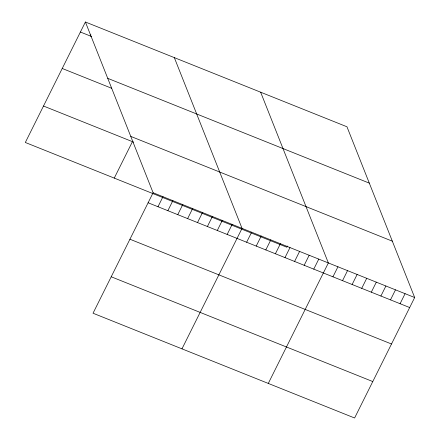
<?xml version="1.0" encoding="UTF-8"?>
<svg xmlns="http://www.w3.org/2000/svg" width="440" height="440" viewBox="0 0 440 440"><rect width="100%" height="100%" fill="white"/><g stroke="black" fill="none" stroke-linecap="round" stroke-linejoin="round"><path stroke-width="0.66" d="M85.399 22L153.109 192.748L93.038 313.225L354.602 418L414.673 297.523L346.962 126.775L85.399 22L25.328 142.478L286.891 247.253L287.496 246.037M90.277 35.981L90.866 34.804M114.263 178.101L132.435 141.653M157.993 206.734L162.987 196.708M167.871 210.689L172.871 200.668M177.755 214.649L182.754 204.622M187.632 218.609L192.632 208.582M197.516 222.563L202.516 212.542M207.399 226.523L212.394 216.497M217.278 230.483L222.277 220.457M227.161 234.438L232.161 224.417M181.973 348.849L242.039 228.371L174.328 57.623M246.631 242.237L251.631 232.216M256.223 246.081L261.223 236.055M265.815 249.92L270.809 239.899M275.402 253.765L280.401 243.738M284.993 257.603L289.993 247.583M294.586 261.448L299.585 251.422M304.178 265.287L309.172 255.266M313.764 269.132L318.764 259.105M268.29 383.427L328.356 262.95L260.645 92.197M332.948 276.815L337.948 266.788M342.54 280.654L347.534 270.633M352.127 284.499L357.126 274.472M361.719 288.338L366.718 278.317M371.311 292.182L376.31 282.156M380.903 296.021L385.897 286M390.489 299.866L395.489 289.839M400.081 303.705L405.081 293.684M80.399 32.026L91.514 36.476M107.74 78.347L369.303 183.123M62.227 68.475L111.634 88.264M130.763 136.4L392.326 241.175M43.5 106.029L133.633 142.131M153.109 192.748L414.673 297.523M148.11 202.774L409.673 307.549M129.938 239.223L391.501 343.998M111.216 276.777L372.774 381.552"/></g></svg>
